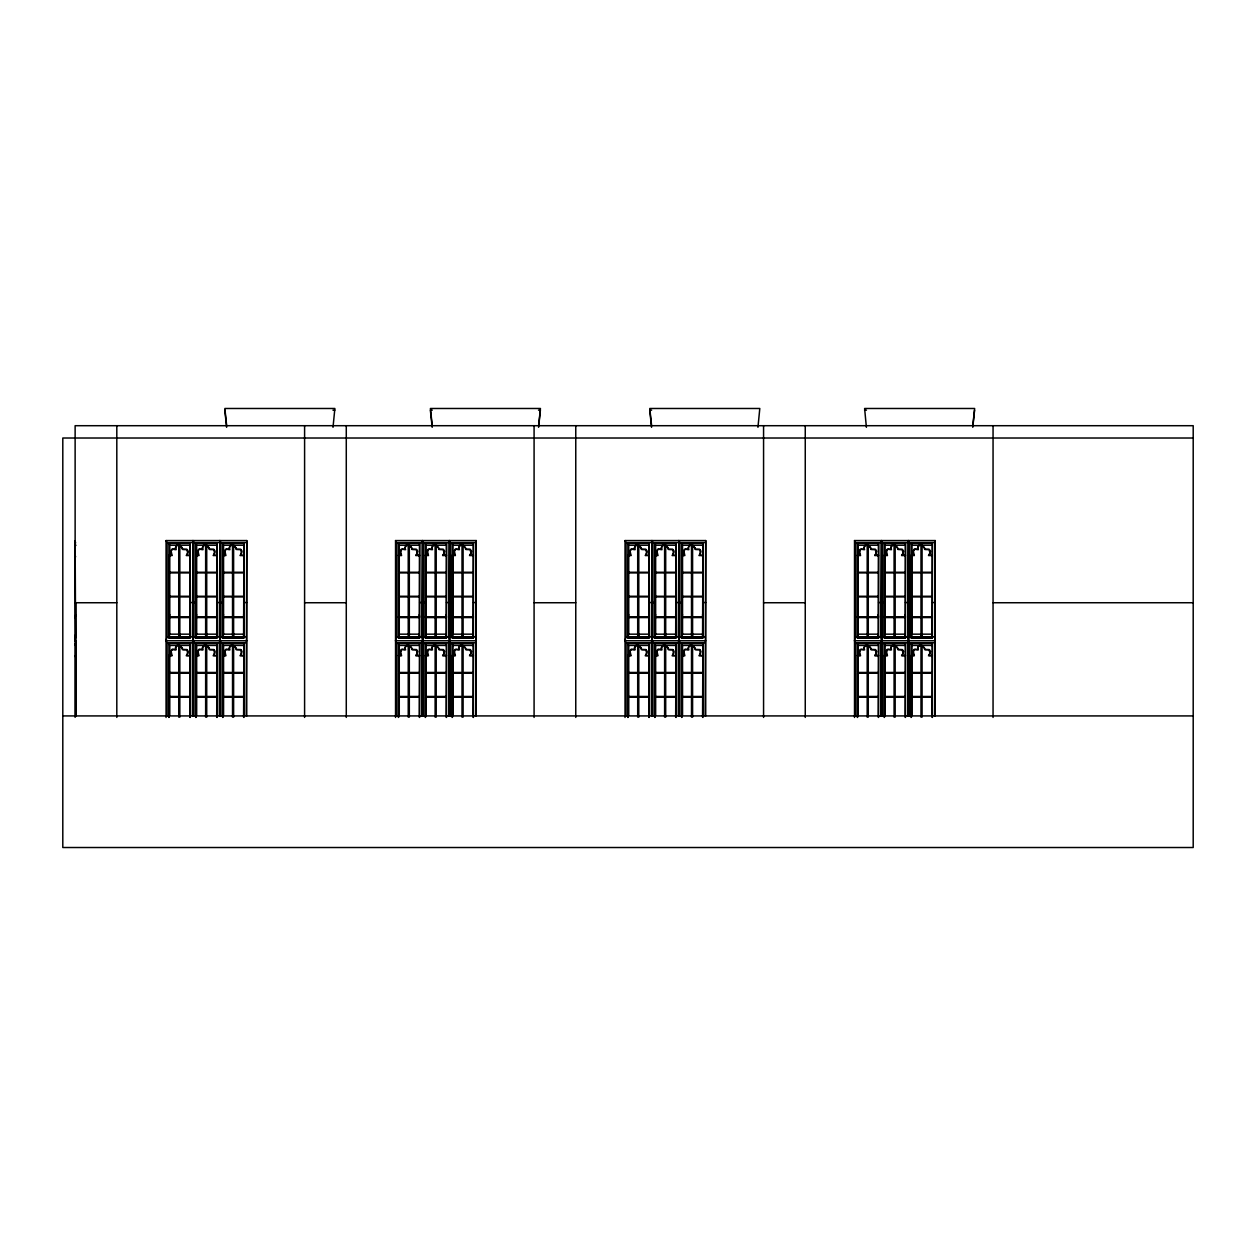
<?xml version="1.0" encoding="UTF-8"?>
<svg xmlns="http://www.w3.org/2000/svg" width="1256" height="1256" viewBox="0 0 1256 1256"><rect width="100%" height="100%" fill="white"/><g stroke="black" fill="none" stroke-linecap="round" stroke-linejoin="round"><path stroke-width="1.5" d="M179.514 637.922L179.765 634.17M206.408 637.922L206.659 634.17M233.302 637.922L233.569 634.17M409.001 637.922L409.252 634.17M435.895 637.922L436.146 634.17M462.789 637.922L463.04 634.17M638.472 637.922L638.739 634.17M665.382 637.922L665.633 634.17M692.276 637.922L692.527 634.17M867.959 637.922L868.226 634.17M894.853 637.922L895.12 634.17M921.763 637.922L922.014 634.17M179.059 637.922L179.341 634.17M205.953 637.922L206.235 634.17M232.847 637.922L233.129 634.17M408.545 637.922L408.828 634.17M435.44 637.922L435.722 634.17M462.334 637.922L462.616 634.17M638.017 637.922L638.315 634.17M664.926 637.922L665.209 634.17M691.821 637.922L692.103 634.17M867.503 637.922L867.786 634.17M894.398 637.922L894.696 634.17M921.307 637.922L921.59 634.17M333.013 427.307L334.865 408.483L224.855 408.483L226.661 425.611M538.636 425.611L540.441 408.483L430.416 408.483L432.237 425.611M538.589 427.307L540.394 410.163L538.526 410.163M757.949 427.307L759.802 408.483L649.776 408.483L651.597 425.611M972.819 425.611L974.64 408.483L864.615 408.483L866.389 427.307M972.772 427.307L974.593 410.163M75.611 637.028L75.125 641.188L75.91 641.188M75.125 638.346L75.611 634.374M75.125 617.685L75.611 614.922M189.813 617.575L179.828 617.575L179.828 637.608L189.813 637.608L190.127 543.393L168.901 543.393L168.901 637.922L190.127 637.922L190.127 543.393M189.813 717.145L190.127 643.59L168.901 643.59L168.901 717.459M216.707 617.575L206.722 617.575L206.722 637.608L216.707 637.608L217.021 543.393L195.795 543.393L195.795 637.922L217.021 637.922L217.021 543.393M216.707 717.145L217.021 643.59L195.795 643.59L195.795 717.459M243.601 617.575L233.616 617.575L233.616 637.608L243.601 637.608L243.915 543.393L222.689 543.393L222.689 637.922L243.915 637.922L243.915 543.393M243.601 717.145L243.915 643.59L222.689 643.59L222.689 717.459M419.3 617.575L409.315 617.575L409.315 637.608L419.3 637.608L419.614 543.393L398.372 543.393L398.372 637.922L419.614 637.922L419.614 543.393M419.3 717.145L419.614 643.59L398.372 643.59L398.372 717.459M446.194 617.575L436.209 617.575L436.209 637.608L446.194 637.608L446.508 543.393L425.282 543.393L425.282 637.922L446.508 637.922L446.508 543.393M446.194 717.145L446.508 643.59L425.282 643.59L425.282 717.459M473.088 617.575L463.103 617.575L463.103 637.608L473.088 637.608L473.402 543.393L452.176 543.393L452.176 637.922L473.402 637.922L473.402 543.393M473.088 717.145L473.402 643.59L452.176 643.59L452.176 717.459M648.787 617.575L638.786 617.575L638.786 637.608L648.787 637.608L649.101 543.393L627.859 543.393L627.859 637.922L649.101 637.922L649.101 543.393M648.787 717.145L649.101 643.59L627.859 643.59L627.859 717.459M675.681 617.575L665.696 617.575L665.696 637.608L675.681 637.608L675.995 543.393L654.753 543.393L654.753 637.922L675.995 637.922L675.995 543.393M675.681 717.145L675.995 643.59L654.753 643.59L654.753 717.459M702.575 617.575L692.59 617.575L692.59 637.608L702.575 637.608L702.889 543.393L681.663 543.393L681.663 637.922L702.889 637.922L702.889 543.393M702.575 717.145L702.889 643.59L681.663 643.59L681.663 717.459M878.258 617.575L868.273 617.575L868.273 637.608L878.258 637.608L878.572 543.393L857.346 543.393L857.346 637.922L878.572 637.922L878.572 543.393M878.258 717.145L878.572 643.59L857.346 643.59L857.346 717.459M905.168 617.575L895.167 617.575L895.167 637.608L905.168 637.608L905.482 543.393L884.24 543.393L884.24 637.922L905.482 637.922L905.482 543.393M905.168 717.145L905.482 643.59L884.24 643.59L884.24 717.459M932.062 617.575L922.077 617.575L922.077 637.608L932.062 637.608L932.376 543.393L911.134 543.393L911.134 637.922L932.376 637.922L932.376 543.393M932.062 717.145L932.376 643.59L911.134 643.59L911.134 717.459M168.901 637.922L169.78 634.17L169.78 545.23L168.901 543.393M195.795 637.922L196.674 634.17L196.674 545.23L195.795 543.393M222.689 637.922L223.568 634.17L223.568 545.23L222.689 543.393M398.372 637.922L399.267 634.17L399.267 545.23L398.372 543.393M425.282 637.922L426.161 634.17L426.161 545.23L425.282 543.393M452.176 637.922L453.055 634.17L453.055 545.23L452.176 543.393M627.859 637.922L628.754 634.17L628.754 545.23L627.859 543.393M654.753 637.922L655.648 634.17L655.648 545.23L654.753 543.393M681.663 637.922L682.542 634.17L682.542 545.23L681.663 543.393M857.346 637.922L858.24 634.17L858.24 545.23L857.346 543.393M884.24 637.922L885.135 634.17L885.135 545.23L884.24 543.393M911.134 637.922L912.029 634.17L912.029 545.23L911.134 543.393M167.111 715.857L167.111 642.758L166.059 640.764L167.111 636.823L167.111 542.561L166.059 540.567L246.757 540.567L246.757 715.904M194.021 715.857L194.021 642.758L192.419 636.823L192.953 540.567L194.021 542.561L194.021 636.823L192.419 642.758L192.419 715.857M220.915 715.857L220.915 642.758L219.313 636.823L219.863 540.567L220.915 542.561L220.915 636.823L219.313 642.758L219.313 715.857M246.207 715.857L246.757 540.567M396.598 715.857L396.598 642.758L395.546 640.764L396.598 636.823L396.598 542.561L395.546 540.567L476.244 540.567L476.244 715.904M423.492 715.857L423.492 642.758L421.906 636.823L422.44 540.567L423.492 542.561L423.492 636.823L421.906 642.758L421.906 715.857M450.402 715.857L450.402 642.758L448.8 636.823L449.334 540.567L450.402 542.561L450.402 636.823L448.8 642.758L448.8 715.857M475.694 715.857L476.244 540.567M626.085 715.857L626.085 642.758L625.033 640.764L626.085 636.823L626.085 542.561L625.033 540.567L705.715 540.567L705.715 715.904M652.979 715.857L652.979 642.758L651.393 636.823L651.927 540.567L652.979 542.561L652.979 636.823L651.393 642.758L651.393 715.857M679.873 715.857L679.873 642.758L678.287 636.823L678.821 540.567L679.873 542.561L679.873 636.823L678.287 642.758L678.287 715.857M705.181 715.857L705.715 540.567M855.572 715.857L855.572 642.758L854.52 640.764L855.572 636.823L855.572 542.561L854.52 540.567L935.202 540.567L935.202 715.904M882.466 715.857L882.466 642.758L880.88 636.823L881.414 540.567L882.466 542.561L882.466 636.823L880.88 642.758L880.88 715.857M909.36 715.857L909.36 642.758L907.774 636.823L908.308 540.567L909.36 542.561L909.36 636.823L907.774 642.758L907.774 715.857M934.668 715.857L935.202 540.567M189.75 556.377L190.127 555.246L186.799 555.246L188.259 551.258L187.066 549.343L182.921 549.343L180.44 545.481L178.368 544.963L176.311 545.465L175.385 549.359L171.679 549.296L170.533 552.907L171.601 555.246L168.901 555.246L169.78 556.377M216.66 556.377L217.021 555.246L213.693 555.246L215.153 551.258L213.96 549.343L209.815 549.343L207.334 545.481L205.262 544.963L203.205 545.465L202.294 549.359L198.574 549.296L197.428 552.907L198.495 555.246L195.795 555.246L196.674 556.377M189.75 656.574L190.127 655.444L186.799 655.444L188.259 651.456L187.066 649.54L182.921 649.54L180.44 645.678L178.368 645.16L176.311 645.663L175.385 649.556L171.679 649.493L170.533 653.104L171.601 655.444L168.901 655.444L169.78 656.574M243.554 556.377L243.915 555.246L240.603 555.246L242.063 551.258L240.854 549.343L236.709 549.343L234.228 545.481L232.172 544.963L230.115 545.465L229.189 549.359L225.483 549.296L224.337 552.907L225.405 555.246L222.689 555.246L223.568 556.377M216.66 656.574L217.021 655.444L213.693 655.444L215.153 651.456L213.96 649.54L209.815 649.54L207.334 645.678L205.262 645.16L203.205 645.663L202.294 649.556L198.574 649.493L197.428 653.104L198.495 655.444L195.795 655.444L196.674 656.574M243.554 656.574L243.915 655.444L240.603 655.444L242.063 651.456L240.854 649.54L236.709 649.54L234.228 645.678L232.172 645.16L230.115 645.663L229.189 649.556L225.483 649.493L224.337 653.104L225.405 655.444L222.689 655.444L223.568 656.574M419.237 556.377L419.614 555.246L416.285 555.246L417.746 551.258L416.552 549.343L412.408 549.343L409.927 545.481L407.855 544.963L405.798 545.465L404.872 549.359L401.166 549.296L400.02 552.907L401.088 555.246L398.372 555.246L399.267 556.377M446.131 556.377L446.508 555.246L443.18 555.246L444.64 551.258L443.447 549.343L439.302 549.343L436.821 545.481L434.749 544.963L432.692 545.465L431.766 549.359L428.06 549.296L426.914 552.907L427.982 555.246L425.282 555.246L426.161 556.377M419.237 656.574L419.614 655.444L416.285 655.444L417.746 651.456L416.552 649.54L412.408 649.54L409.927 645.678L407.855 645.16L405.798 645.663L404.872 649.556L401.166 649.493L400.02 653.104L401.088 655.444L398.372 655.444L399.267 656.574M473.041 556.377L473.402 555.246L470.074 555.246L471.534 551.258L470.341 549.343L466.196 549.343L463.715 545.481L461.643 544.963L459.586 545.465L458.675 549.359L454.955 549.296L453.809 552.907L454.876 555.246L452.176 555.246L453.055 556.377M446.131 656.574L446.508 655.444L443.18 655.444L444.64 651.456L443.447 649.54L439.302 649.54L436.821 645.678L434.749 645.16L432.692 645.663L431.766 649.556L428.06 649.493L426.914 653.104L427.982 655.444L425.282 655.444L426.161 656.574M473.041 656.574L473.402 655.444L470.074 655.444L471.534 651.456L470.341 649.54L466.196 649.54L463.715 645.678L461.643 645.16L459.586 645.663L458.675 649.556L454.955 649.493L453.809 653.104L454.876 655.444L452.176 655.444L453.055 656.574M648.724 556.377L649.101 555.246L645.772 555.246L647.233 551.258L646.039 549.343L641.879 549.343L639.414 545.481L637.341 544.963L635.285 545.465L634.359 549.359L630.653 549.296L629.507 552.907L630.575 555.246L627.859 555.246L628.754 556.377M675.618 556.377L675.995 555.246L672.667 555.246L674.127 551.258L672.933 549.343L668.789 549.343L666.308 545.481L664.236 544.963L662.179 545.465L661.253 549.359L657.547 549.296L656.401 552.907L657.469 555.246L654.753 555.246L655.648 556.377M648.724 656.574L649.101 655.444L645.772 655.444L647.233 651.456L646.039 649.54L641.879 649.54L639.414 645.678L637.341 645.16L635.285 645.663L634.359 649.556L630.653 649.493L629.507 653.104L630.575 655.444L627.859 655.444L628.754 656.574M702.512 556.377L702.889 555.246L699.561 555.246L701.021 551.258L699.827 549.343L695.683 549.343L693.202 545.481L691.13 544.963L689.073 545.465L688.147 549.359L684.442 549.296L683.295 552.907L684.363 555.246L681.663 555.246L682.542 556.377M675.618 656.574L675.995 655.444L672.667 655.444L674.127 651.456L672.933 649.54L668.789 649.54L666.308 645.678L664.236 645.16L662.179 645.663L661.253 649.556L657.547 649.493L656.401 653.104L657.469 655.444L654.753 655.444L655.648 656.574M702.512 656.574L702.889 655.444L699.561 655.444L701.021 651.456L699.827 649.54L695.683 649.54L693.202 645.678L691.13 645.16L689.073 645.663L688.147 649.556L684.442 649.493L683.295 653.104L684.363 655.444L681.663 655.444L682.542 656.574M878.211 556.377L878.572 555.246L875.259 555.246L876.719 551.258L875.51 549.343L871.366 549.343L868.901 545.481L866.828 544.963L864.772 545.465L863.845 549.359L860.14 549.296L858.994 552.907L860.062 555.246L857.346 555.246L858.24 556.377M905.105 556.377L905.482 555.246L902.153 555.246L903.613 551.258L902.42 549.343L898.26 549.343L895.795 545.481L893.723 544.963L891.666 545.465L890.74 549.359L887.034 549.296L885.888 552.907L886.956 555.246L884.24 555.246L885.135 556.377M878.211 656.574L878.572 655.444L875.259 655.444L876.719 651.456L875.51 649.54L871.366 649.54L868.901 645.678L866.828 645.16L864.772 645.663L863.845 649.556L860.14 649.493L858.994 653.104L860.062 655.444L857.346 655.444L858.24 656.574M931.999 556.377L932.376 555.246L929.048 555.246L930.508 551.258L929.314 549.343L925.17 549.343L922.689 545.481L920.617 544.963L918.56 545.465L917.634 549.359L913.928 549.296L912.782 552.907L913.85 555.246L911.134 555.246L912.029 556.377M905.105 656.574L905.482 655.444L902.153 655.444L903.613 651.456L902.42 649.54L898.26 649.54L895.795 645.678L893.723 645.16L891.666 645.663L890.74 649.556L887.034 649.493L885.888 653.104L886.956 655.444L884.24 655.444L885.135 656.574M931.999 656.574L932.376 655.444L929.048 655.444L930.508 651.456L929.314 649.54L925.17 649.54L922.689 645.678L920.617 645.16L918.56 645.663L917.634 649.556L913.928 649.493L912.782 653.104L913.85 655.444L911.134 655.444L912.029 656.574M168.901 617.261L169.78 614.718M195.795 617.261L196.674 614.718M222.689 617.261L223.568 614.718M398.372 617.261L399.267 614.718M425.282 617.261L426.161 614.718M452.176 617.261L453.055 614.718M627.859 617.261L628.754 614.718M654.753 617.261L655.648 614.718M681.663 617.261L682.542 614.718M857.346 617.261L858.24 614.718M884.24 617.261L885.135 614.718M911.134 617.261L912.029 614.718M332.95 410.163L334.834 410.163M432.252 410.163L430.368 410.163L432.19 427.307M651.613 410.163L649.745 410.163L651.55 427.307M864.568 410.163L866.436 410.163M1193.2 438.014L62.8 438.014L62.8 847.517L1193.2 847.517L1193.2 425.705L75.125 425.705L75.125 717.349M167.111 542.561L192.419 542.561M194.021 542.561L219.313 542.561M220.915 542.561L246.207 542.561M396.598 542.561L421.906 542.561M423.492 542.561L448.8 542.561M450.402 542.561L475.694 542.561M626.085 542.561L651.393 542.561M652.979 542.561L678.287 542.561M679.873 542.561L705.181 542.561M855.572 542.561L880.88 542.561M882.466 542.561L907.774 542.561M909.36 542.561L934.668 542.561M169.78 545.23L189.75 545.23M196.674 545.23L216.66 545.23M223.568 545.23L243.554 545.23M399.267 545.23L419.237 545.23M426.161 545.23L446.131 545.23M453.055 545.23L473.041 545.23M628.754 545.23L648.724 545.23M655.648 545.23L675.618 545.23M682.542 545.23L702.512 545.23M858.24 545.23L878.211 545.23M885.135 545.23L905.105 545.23M912.029 545.23L931.999 545.23M189.813 555.56L186.218 555.56L187.741 553.205L186.846 549.579L182.371 549.406L182.23 547.679L179.828 545.654L179.828 572.265L189.813 572.265M216.707 555.56L213.127 555.56L214.65 553.205L213.74 549.579L209.265 549.406L209.124 547.679L206.722 545.654L206.722 572.265L216.707 572.265M243.601 555.56L240.022 555.56L241.544 553.205L240.634 549.579L236.159 549.406L236.018 547.679L233.616 545.654L233.616 572.265L243.601 572.265M419.3 555.56L415.705 555.56L417.228 553.205L416.317 549.579L411.858 549.406L411.717 547.679L409.315 545.654L409.315 572.265L419.3 572.265M446.194 555.56L442.599 555.56L444.122 553.205L443.227 549.579L438.752 549.406L438.611 547.679L436.209 545.654L436.209 572.265L446.194 572.265M473.088 555.56L469.509 555.56L471.031 553.205L470.121 549.579L465.646 549.406L465.505 547.679L463.103 545.654L463.103 572.265L473.088 572.265M648.787 555.56L645.192 555.56L646.714 553.205L645.804 549.579L641.345 549.406L641.204 547.679L638.786 545.654L638.786 572.265L648.787 572.265M675.681 555.56L672.086 555.56L673.609 553.205L672.698 549.579L668.239 549.406L668.098 547.679L665.696 545.654L665.696 572.265L675.681 572.265M702.575 555.56L698.98 555.56L700.503 553.205L699.608 549.579L695.133 549.406L694.992 547.679L692.59 545.654L692.59 572.265L702.575 572.265M878.258 555.56L874.678 555.56L876.201 553.205L875.291 549.579L870.816 549.406L870.675 547.679L868.273 545.654L868.273 572.265L878.258 572.265M905.168 555.56L901.572 555.56L903.095 553.205L902.185 549.579L897.726 549.406L897.585 547.679L895.167 545.654L895.167 572.265L905.168 572.265M932.062 555.56L928.467 555.56L929.99 553.205L929.095 549.579L924.62 549.406L924.479 547.679L922.077 545.654L922.077 572.265L932.062 572.265M189.813 572.893L179.828 572.893L179.828 596.27L189.813 596.27M216.707 572.893L206.722 572.893L206.722 596.27L216.707 596.27M243.601 572.893L233.616 572.893L233.616 596.27L243.601 596.27M419.3 572.893L409.315 572.893L409.315 596.27L419.3 596.27M446.194 572.893L436.209 572.893L436.209 596.27L446.194 596.27M473.088 572.893L463.103 572.893L463.103 596.27L473.088 596.27M648.787 572.893L638.786 572.893L638.786 596.27L648.787 596.27M675.681 572.893L665.696 572.893L665.696 596.27L675.681 596.27M702.575 572.893L692.59 572.893L692.59 596.27L702.575 596.27M878.258 572.893L868.273 572.893L868.273 596.27L878.258 596.27M905.168 572.893L895.167 572.893L895.167 596.27L905.168 596.27M932.062 572.893L922.077 572.893L922.077 596.27L932.062 596.27M189.813 596.898L179.828 596.898L179.828 616.947L189.813 616.947M216.707 596.898L206.722 596.898L206.722 616.947L216.707 616.947M243.601 596.898L233.616 596.898L233.616 616.947L243.601 616.947M419.3 596.898L409.315 596.898L409.315 616.947L419.3 616.947M446.194 596.898L436.209 596.898L436.209 616.947L446.194 616.947M473.088 596.898L463.103 596.898L463.103 616.947L473.088 616.947M648.787 596.898L638.786 596.898L638.786 616.947L648.787 616.947M675.681 596.898L665.696 596.898L665.696 616.947L675.681 616.947M702.575 596.898L692.59 596.898L692.59 616.947L702.575 616.947M878.258 596.898L868.273 596.898L868.273 616.947L878.258 616.947M905.168 596.898L895.167 596.898L895.167 616.947L905.168 616.947M932.062 596.898L922.077 596.898L922.077 616.947L932.062 616.947M190.127 602.535L195.795 602.535M217.021 602.535L222.689 602.535M243.915 602.535L246.757 602.535M419.614 602.535L425.282 602.535M446.508 602.535L452.176 602.535M473.402 602.535L476.244 602.535M649.101 602.535L654.753 602.535M675.995 602.535L681.663 602.535M702.889 602.535L705.715 602.535M878.572 602.535L884.24 602.535M905.482 602.535L911.134 602.535M932.376 602.535L935.202 602.535M75.125 602.739L116.808 602.739M304.596 602.739L346.279 602.739M534.083 602.739L575.766 602.739M763.57 602.739L805.253 602.739M993.056 602.739L1193.2 602.739M169.78 634.17L189.75 634.17L190.127 637.922M196.674 634.17L216.66 634.17L217.021 637.922M223.568 634.17L243.554 634.17L243.915 637.922M399.267 634.17L419.237 634.17L419.614 637.922M426.161 634.17L446.131 634.17L446.508 637.922M453.055 634.17L473.041 634.17L473.402 637.922M628.754 634.17L648.724 634.17L649.101 637.922M655.648 634.17L675.618 634.17L675.995 637.922M682.542 634.17L702.512 634.17L702.889 637.922M858.24 634.17L878.211 634.17L878.572 637.922M885.135 634.17L905.105 634.17L905.482 637.922M912.029 634.17L931.999 634.17L932.376 637.922M167.111 636.823L192.419 636.823M194.021 636.823L219.313 636.823M220.915 636.823L246.207 636.823M396.598 636.823L421.906 636.823M423.492 636.823L448.8 636.823M450.402 636.823L475.694 636.823M626.085 636.823L651.393 636.823M652.979 636.823L678.287 636.823M679.873 636.823L705.181 636.823M855.572 636.823L880.88 636.823M882.466 636.823L907.774 636.823M909.36 636.823L934.668 636.823M166.059 640.764L246.757 640.764M395.546 640.764L476.244 640.764M625.033 640.764L705.715 640.764M854.52 640.764L935.202 640.764M75.91 640.968L75.611 643.182M167.111 642.758L192.419 642.758M194.021 642.758L219.313 642.758M220.915 642.758L246.207 642.758M396.598 642.758L421.906 642.758M423.492 642.758L448.8 642.758M450.402 642.758L475.694 642.758M626.085 642.758L651.393 642.758M652.979 642.758L678.287 642.758M679.873 642.758L705.181 642.758M855.572 642.758L880.88 642.758M882.466 642.758L907.774 642.758M909.36 642.758L934.668 642.758M168.901 643.59L169.78 645.427L189.75 645.427M195.795 643.59L196.674 645.427L216.66 645.427M222.689 643.59L223.568 645.427L243.554 645.427M398.372 643.59L399.267 645.427L419.237 645.427M425.282 643.59L426.161 645.427L446.131 645.427M452.176 643.59L453.055 645.427L473.041 645.427M627.859 643.59L628.754 645.427L648.724 645.427M654.753 643.59L655.648 645.427L675.618 645.427M681.663 643.59L682.542 645.427L702.512 645.427M857.346 643.59L858.24 645.427L878.211 645.427M884.24 643.59L885.135 645.427L905.105 645.427M911.134 643.59L912.029 645.427L931.999 645.427M189.813 655.758L186.218 655.758L187.741 653.403L186.846 649.776L182.371 649.603L182.23 647.876L179.828 645.851L179.828 672.462L189.813 672.462M216.707 655.758L213.127 655.758L214.65 653.403L213.74 649.776L209.265 649.603L209.124 647.876L206.722 645.851L206.722 672.462L216.707 672.462M243.601 655.758L240.022 655.758L241.544 653.403L240.634 649.776L236.159 649.603L236.018 647.876L233.616 645.851L233.616 672.462L243.601 672.462M419.3 655.758L415.705 655.758L417.228 653.403L416.317 649.776L411.858 649.603L411.717 647.876L409.315 645.851L409.315 672.462L419.3 672.462M446.194 655.758L442.599 655.758L444.122 653.403L443.227 649.776L438.752 649.603L438.611 647.876L436.209 645.851L436.209 672.462L446.194 672.462M473.088 655.758L469.509 655.758L471.031 653.403L470.121 649.776L465.646 649.603L465.505 647.876L463.103 645.851L463.103 672.462L473.088 672.462M648.787 655.758L645.192 655.758L646.714 653.403L645.804 649.776L641.345 649.603L641.204 647.876L638.786 645.851L638.786 672.462L648.787 672.462M675.681 655.758L672.086 655.758L673.609 653.403L672.698 649.776L668.239 649.603L668.098 647.876L665.696 645.851L665.696 672.462L675.681 672.462M702.575 655.758L698.98 655.758L700.503 653.403L699.608 649.776L695.133 649.603L694.992 647.876L692.59 645.851L692.59 672.462L702.575 672.462M878.258 655.758L874.678 655.758L876.201 653.403L875.291 649.776L870.816 649.603L870.675 647.876L868.273 645.851L868.273 672.462L878.258 672.462M905.168 655.758L901.572 655.758L903.095 653.403L902.185 649.776L897.726 649.603L897.585 647.876L895.167 645.851L895.167 672.462L905.168 672.462M932.062 655.758L928.467 655.758L929.99 653.403L929.095 649.776L924.62 649.603L924.479 647.876L922.077 645.851L922.077 672.462L932.062 672.462M189.813 673.09L179.828 673.09L179.828 696.468L189.813 696.468M216.707 673.09L206.722 673.09L206.722 696.468L216.707 696.468M243.601 673.09L233.616 673.09L233.616 696.468L243.601 696.468M419.3 673.09L409.315 673.09L409.315 696.468L419.3 696.468M446.194 673.09L436.209 673.09L436.209 696.468L446.194 696.468M473.088 673.09L463.103 673.09L463.103 696.468L473.088 696.468M648.787 673.09L638.786 673.09L638.786 696.468L648.787 696.468M675.681 673.09L665.696 673.09L665.696 696.468L675.681 696.468M702.575 673.09L692.59 673.09L692.59 696.468L702.575 696.468M878.258 673.09L868.273 673.09L868.273 696.468L878.258 696.468M905.168 673.09L895.167 673.09L895.167 696.468L905.168 696.468M932.062 673.09L922.077 673.09L922.077 696.468L932.062 696.468M189.813 697.096L179.828 697.096L179.828 717.145M216.707 697.096L206.722 697.096L206.722 717.145M243.601 697.096L233.616 697.096L233.616 717.145M419.3 697.096L409.315 697.096L409.315 717.145M446.194 697.096L436.209 697.096L436.209 717.145M473.088 697.096L463.103 697.096L463.103 717.145M648.787 697.096L638.786 697.096L638.786 717.145M675.681 697.096L665.696 697.096L665.696 717.145M702.575 697.096L692.59 697.096L692.59 717.145M878.258 697.096L868.273 697.096L868.273 717.145M905.168 697.096L895.167 697.096L895.167 717.145M932.062 697.096L922.077 697.096L922.077 717.145M62.8 715.92L1193.2 715.92M75.125 555.45L75.611 556.8M75.125 655.648L75.611 656.778M75.125 655.868L75.611 656.998M75.125 543.597L75.611 545.434M75.125 543.817L75.611 545.654M75.125 643.794L75.611 645.851M75.125 540.771L75.611 637.247M75.125 540.991L75.611 542.985M931.999 614.718L932.376 617.261M905.105 614.718L905.482 617.261M878.211 614.718L878.572 617.261M702.512 614.718L702.889 617.261M675.618 614.718L675.995 617.261M648.724 614.718L649.101 617.261M473.041 614.718L473.402 617.261M446.131 614.718L446.508 617.261M419.237 614.718L419.614 617.261M243.554 614.718L243.915 617.261M216.66 614.718L217.021 617.261M189.75 614.718L190.127 617.261M224.808 410.163L226.614 427.307M993.056 425.705L993.056 717.427M932.376 643.59L932.376 717.459M920.993 717.145L920.993 697.096L911.448 697.096L911.448 717.145M912.029 645.427L912.029 714.915M908.308 540.567L908.308 715.904M905.482 643.59L905.482 717.459M894.084 717.145L894.084 697.096L884.554 697.096L884.554 717.145M885.135 645.427L885.135 714.915M881.414 540.567L881.414 715.904M878.572 643.59L878.572 717.459M867.19 717.145L867.19 697.096L857.66 697.096L857.66 717.145M858.24 645.427L858.24 714.915M854.52 540.567L854.52 717.459M805.253 425.705L805.253 717.427M763.57 425.705L763.57 717.427M702.889 643.59L702.889 717.459M691.506 717.145L691.506 697.096L681.977 697.096L681.977 717.145M682.542 645.427L682.542 714.915M678.821 540.567L678.821 715.904M675.995 643.59L675.995 717.459M664.612 717.145L664.612 697.096L655.067 697.096L655.067 717.145M655.648 645.427L655.648 714.915M651.927 540.567L651.927 715.904M649.101 643.59L649.101 717.459M637.703 717.145L637.703 697.096L628.173 697.096L628.173 717.145M628.754 645.427L628.754 714.915M625.033 540.567L625.033 717.459M575.766 425.705L575.766 717.427M534.083 425.705L534.083 717.427M473.402 643.59L473.402 717.459M462.02 717.145L462.02 697.096L452.49 697.096L452.49 717.145M453.055 645.427L453.055 714.915M449.334 540.567L449.334 715.904M446.508 643.59L446.508 717.459M435.125 717.145L435.125 697.096L425.596 697.096L425.596 717.145M426.161 645.427L426.161 714.915M422.44 540.567L422.44 715.904M419.614 643.59L419.614 717.459M408.231 717.145L408.231 697.096L398.686 697.096L398.686 717.145M399.267 645.427L399.267 714.915M395.546 540.567L395.546 717.459M346.279 425.705L346.279 717.427M304.596 425.705L304.596 717.427M243.915 643.59L243.915 717.459M232.533 717.145L232.533 697.096L223.003 697.096L223.003 717.145M223.568 645.427L223.568 714.915M219.863 540.567L219.863 715.904M217.021 643.59L217.021 717.459M205.639 717.145L205.639 697.096L196.109 697.096L196.109 717.145M196.674 645.427L196.674 714.915M192.953 540.567L192.953 715.904M190.127 643.59L190.127 717.459M178.744 717.145L178.744 697.096L169.215 697.096L169.215 717.145M169.78 645.427L169.78 714.915M166.059 540.567L166.059 717.459M116.808 425.705L116.808 717.427M75.91 602.739L75.91 716.328M75.611 642.962L75.611 716.281M171.083 550.944L172.088 555.56L169.215 555.56L169.215 572.265L178.744 572.265L178.744 545.387L176.515 545.732L175.353 547.71L176.154 549.673L172.637 549.108L171.083 550.944M171.083 651.142L172.088 655.758L169.215 655.758L169.215 672.462L178.744 672.462L178.744 645.584L176.515 645.929L175.353 647.908L176.154 649.87L172.637 649.305L171.083 651.142M197.977 550.944L198.982 555.56L196.109 555.56L196.109 572.265L205.639 572.265L205.639 545.387L203.409 545.732L202.263 547.71L203.048 549.673L199.531 549.108L197.977 550.944M197.977 651.142L198.982 655.758L196.109 655.758L196.109 672.462L205.639 672.462L205.639 645.584L203.409 645.929L202.263 647.908L203.048 649.87L199.531 649.305L197.977 651.142M224.887 550.944L225.892 555.56L223.003 555.56L223.003 572.265L232.533 572.265L232.533 545.387L230.319 545.732L229.157 547.71L229.958 549.673L226.441 549.108L224.887 550.944M224.887 651.142L225.892 655.758L223.003 655.758L223.003 672.462L232.533 672.462L232.533 645.584L230.319 645.929L229.157 647.908L229.958 649.87L226.441 649.305L224.887 651.142M400.57 550.944L401.575 555.56L398.686 555.56L398.686 572.265L408.231 572.265L408.231 545.387L406.002 545.732L404.84 547.71L405.641 549.673L402.124 549.108L400.57 550.944M400.57 651.142L401.575 655.758L398.686 655.758L398.686 672.462L408.231 672.462L408.231 645.584L406.002 645.929L404.84 647.908L405.641 649.87L402.124 649.305L400.57 651.142M427.464 550.944L428.469 555.56L425.596 555.56L425.596 572.265L435.125 572.265L435.125 545.387L432.896 545.732L431.75 547.71L432.535 549.673L429.018 549.108L427.464 550.944M427.464 651.142L428.469 655.758L425.596 655.758L425.596 672.462L435.125 672.462L435.125 645.584L432.896 645.929L431.75 647.908L432.535 649.87L429.018 649.305L427.464 651.142M454.358 550.944L455.379 555.56L452.49 555.56L452.49 572.265L462.02 572.265L462.02 545.387L459.79 545.732L458.644 547.71L459.429 549.673L455.912 549.108L454.358 550.944M454.358 651.142L455.379 655.758L452.49 655.758L452.49 672.462L462.02 672.462L462.02 645.584L459.79 645.929L458.644 647.908L459.429 649.87L455.912 649.305L454.358 651.142M630.057 550.944L631.062 555.56L628.173 555.56L628.173 572.265L637.703 572.265L637.703 545.387L635.489 545.732L634.327 547.71L635.128 549.673L631.611 549.108L630.057 550.944M630.057 651.142L631.062 655.758L628.173 655.758L628.173 672.462L637.703 672.462L637.703 645.584L635.489 645.929L634.327 647.908L635.128 649.87L631.611 649.305L630.057 651.142M656.951 550.944L657.956 555.56L655.067 555.56L655.067 572.265L664.612 572.265L664.612 545.387L662.383 545.732L661.221 547.71L662.022 549.673L658.505 549.108L656.951 550.944M656.951 651.142L657.956 655.758L655.067 655.758L655.067 672.462L664.612 672.462L664.612 645.584L662.383 645.929L661.221 647.908L662.022 649.87L658.505 649.305L656.951 651.142M683.845 550.944L684.85 555.56L681.977 555.56L681.977 572.265L691.506 572.265L691.506 545.387L689.277 545.732L688.131 547.71L688.916 549.673L685.399 549.108L683.845 550.944M683.845 651.142L684.85 655.758L681.977 655.758L681.977 672.462L691.506 672.462L691.506 645.584L689.277 645.929L688.131 647.908L688.916 649.87L685.399 649.305L683.845 651.142M859.544 550.944L860.548 555.56L857.66 555.56L857.66 572.265L867.19 572.265L867.19 545.387L864.976 545.732L863.814 547.71L864.615 549.673L861.098 549.108L859.544 550.944M859.544 651.142L860.548 655.758L857.66 655.758L857.66 672.462L867.19 672.462L867.19 645.584L864.976 645.929L863.814 647.908L864.615 649.87L861.098 649.305L859.544 651.142M886.438 550.944L887.442 555.56L884.554 555.56L884.554 572.265L894.084 572.265L894.084 545.387L891.87 545.732L890.708 547.71L891.509 549.673L887.992 549.108L886.438 550.944M886.438 651.142L887.442 655.758L884.554 655.758L884.554 672.462L894.084 672.462L894.084 645.584L891.87 645.929L890.708 647.908L891.509 649.87L887.992 649.305L886.438 651.142M913.332 550.944L914.337 555.56L911.448 555.56L911.448 572.265L920.993 572.265L920.993 545.387L918.764 545.732L917.602 547.71L918.403 549.673L914.886 549.108L913.332 550.944M913.332 651.142L914.337 655.758L911.448 655.758L911.448 672.462L920.993 672.462L920.993 645.584L918.764 645.929L917.602 647.908L918.403 649.87L914.886 649.305L913.332 651.142M178.744 572.893L169.215 572.893L169.215 596.27L178.744 596.27L178.744 572.893M205.639 572.893L196.109 572.893L196.109 596.27L205.639 596.27L205.639 572.893M232.533 572.893L223.003 572.893L223.003 596.27L232.533 596.27L232.533 572.893M408.231 572.893L398.686 572.893L398.686 596.27L408.231 596.27L408.231 572.893M435.125 572.893L425.596 572.893L425.596 596.27L435.125 596.27L435.125 572.893M462.02 572.893L452.49 572.893L452.49 596.27L462.02 596.27L462.02 572.893M637.703 572.893L628.173 572.893L628.173 596.27L637.703 596.27L637.703 572.893M664.612 572.893L655.067 572.893L655.067 596.27L664.612 596.27L664.612 572.893M691.506 572.893L681.977 572.893L681.977 596.27L691.506 596.27L691.506 572.893M867.19 572.893L857.66 572.893L857.66 596.27L867.19 596.27L867.19 572.893M894.084 572.893L884.554 572.893L884.554 596.27L894.084 596.27L894.084 572.893M920.993 572.893L911.448 572.893L911.448 596.27L920.993 596.27L920.993 572.893M178.744 596.898L169.215 596.898L169.215 616.947L178.744 616.947L178.744 596.898M205.639 596.898L196.109 596.898L196.109 616.947L205.639 616.947L205.639 596.898M232.533 596.898L223.003 596.898L223.003 616.947L232.533 616.947L232.533 596.898M408.231 596.898L398.686 596.898L398.686 616.947L408.231 616.947L408.231 596.898M435.125 596.898L425.596 596.898L425.596 616.947L435.125 616.947L435.125 596.898M462.02 596.898L452.49 596.898L452.49 616.947L462.02 616.947L462.02 596.898M637.703 596.898L628.173 596.898L628.173 616.947L637.703 616.947L637.703 596.898M664.612 596.898L655.067 596.898L655.067 616.947L664.612 616.947L664.612 596.898M691.506 596.898L681.977 596.898L681.977 616.947L691.506 616.947L691.506 596.898M867.19 596.898L857.66 596.898L857.66 616.947L867.19 616.947L867.19 596.898M894.084 596.898L884.554 596.898L884.554 616.947L894.084 616.947L894.084 596.898M920.993 596.898L911.448 596.898L911.448 616.947L920.993 616.947L920.993 596.898M178.744 617.575L169.215 617.575L169.215 637.608L178.744 637.608L178.744 617.575M205.639 617.575L196.109 617.575L196.109 637.608L205.639 637.608L205.639 617.575M232.533 617.575L223.003 617.575L223.003 637.608L232.533 637.608L232.533 617.575M408.231 617.575L398.686 617.575L398.686 637.608L408.231 637.608L408.231 617.575M435.125 617.575L425.596 617.575L425.596 637.608L435.125 637.608L435.125 617.575M462.02 617.575L452.49 617.575L452.49 637.608L462.02 637.608L462.02 617.575M637.703 617.575L628.173 617.575L628.173 637.608L637.703 637.608L637.703 617.575M664.612 617.575L655.067 617.575L655.067 637.608L664.612 637.608L664.612 617.575M691.506 617.575L681.977 617.575L681.977 637.608L691.506 637.608L691.506 617.575M867.19 617.575L857.66 617.575L857.66 637.608L867.19 637.608L867.19 617.575M894.084 617.575L884.554 617.575L884.554 637.608L894.084 637.608L894.084 617.575M920.993 617.575L911.448 617.575L911.448 637.608L920.993 637.608L920.993 617.575M178.744 673.09L169.215 673.09L169.215 696.468L178.744 696.468L178.744 673.09M205.639 673.09L196.109 673.09L196.109 696.468L205.639 696.468L205.639 673.09M232.533 673.09L223.003 673.09L223.003 696.468L232.533 696.468L232.533 673.09M408.231 673.09L398.686 673.09L398.686 696.468L408.231 696.468L408.231 673.09M435.125 673.09L425.596 673.09L425.596 696.468L435.125 696.468L435.125 673.09M462.02 673.09L452.49 673.09L452.49 696.468L462.02 696.468L462.02 673.09M637.703 673.09L628.173 673.09L628.173 696.468L637.703 696.468L637.703 673.09M664.612 673.09L655.067 673.09L655.067 696.468L664.612 696.468L664.612 673.09M691.506 673.09L681.977 673.09L681.977 696.468L691.506 696.468L691.506 673.09M867.19 673.09L857.66 673.09L857.66 696.468L867.19 696.468L867.19 673.09M894.084 673.09L884.554 673.09L884.554 696.468L894.084 696.468L894.084 673.09M920.993 673.09L911.448 673.09L911.448 696.468L920.993 696.468L920.993 673.09"/></g></svg>
